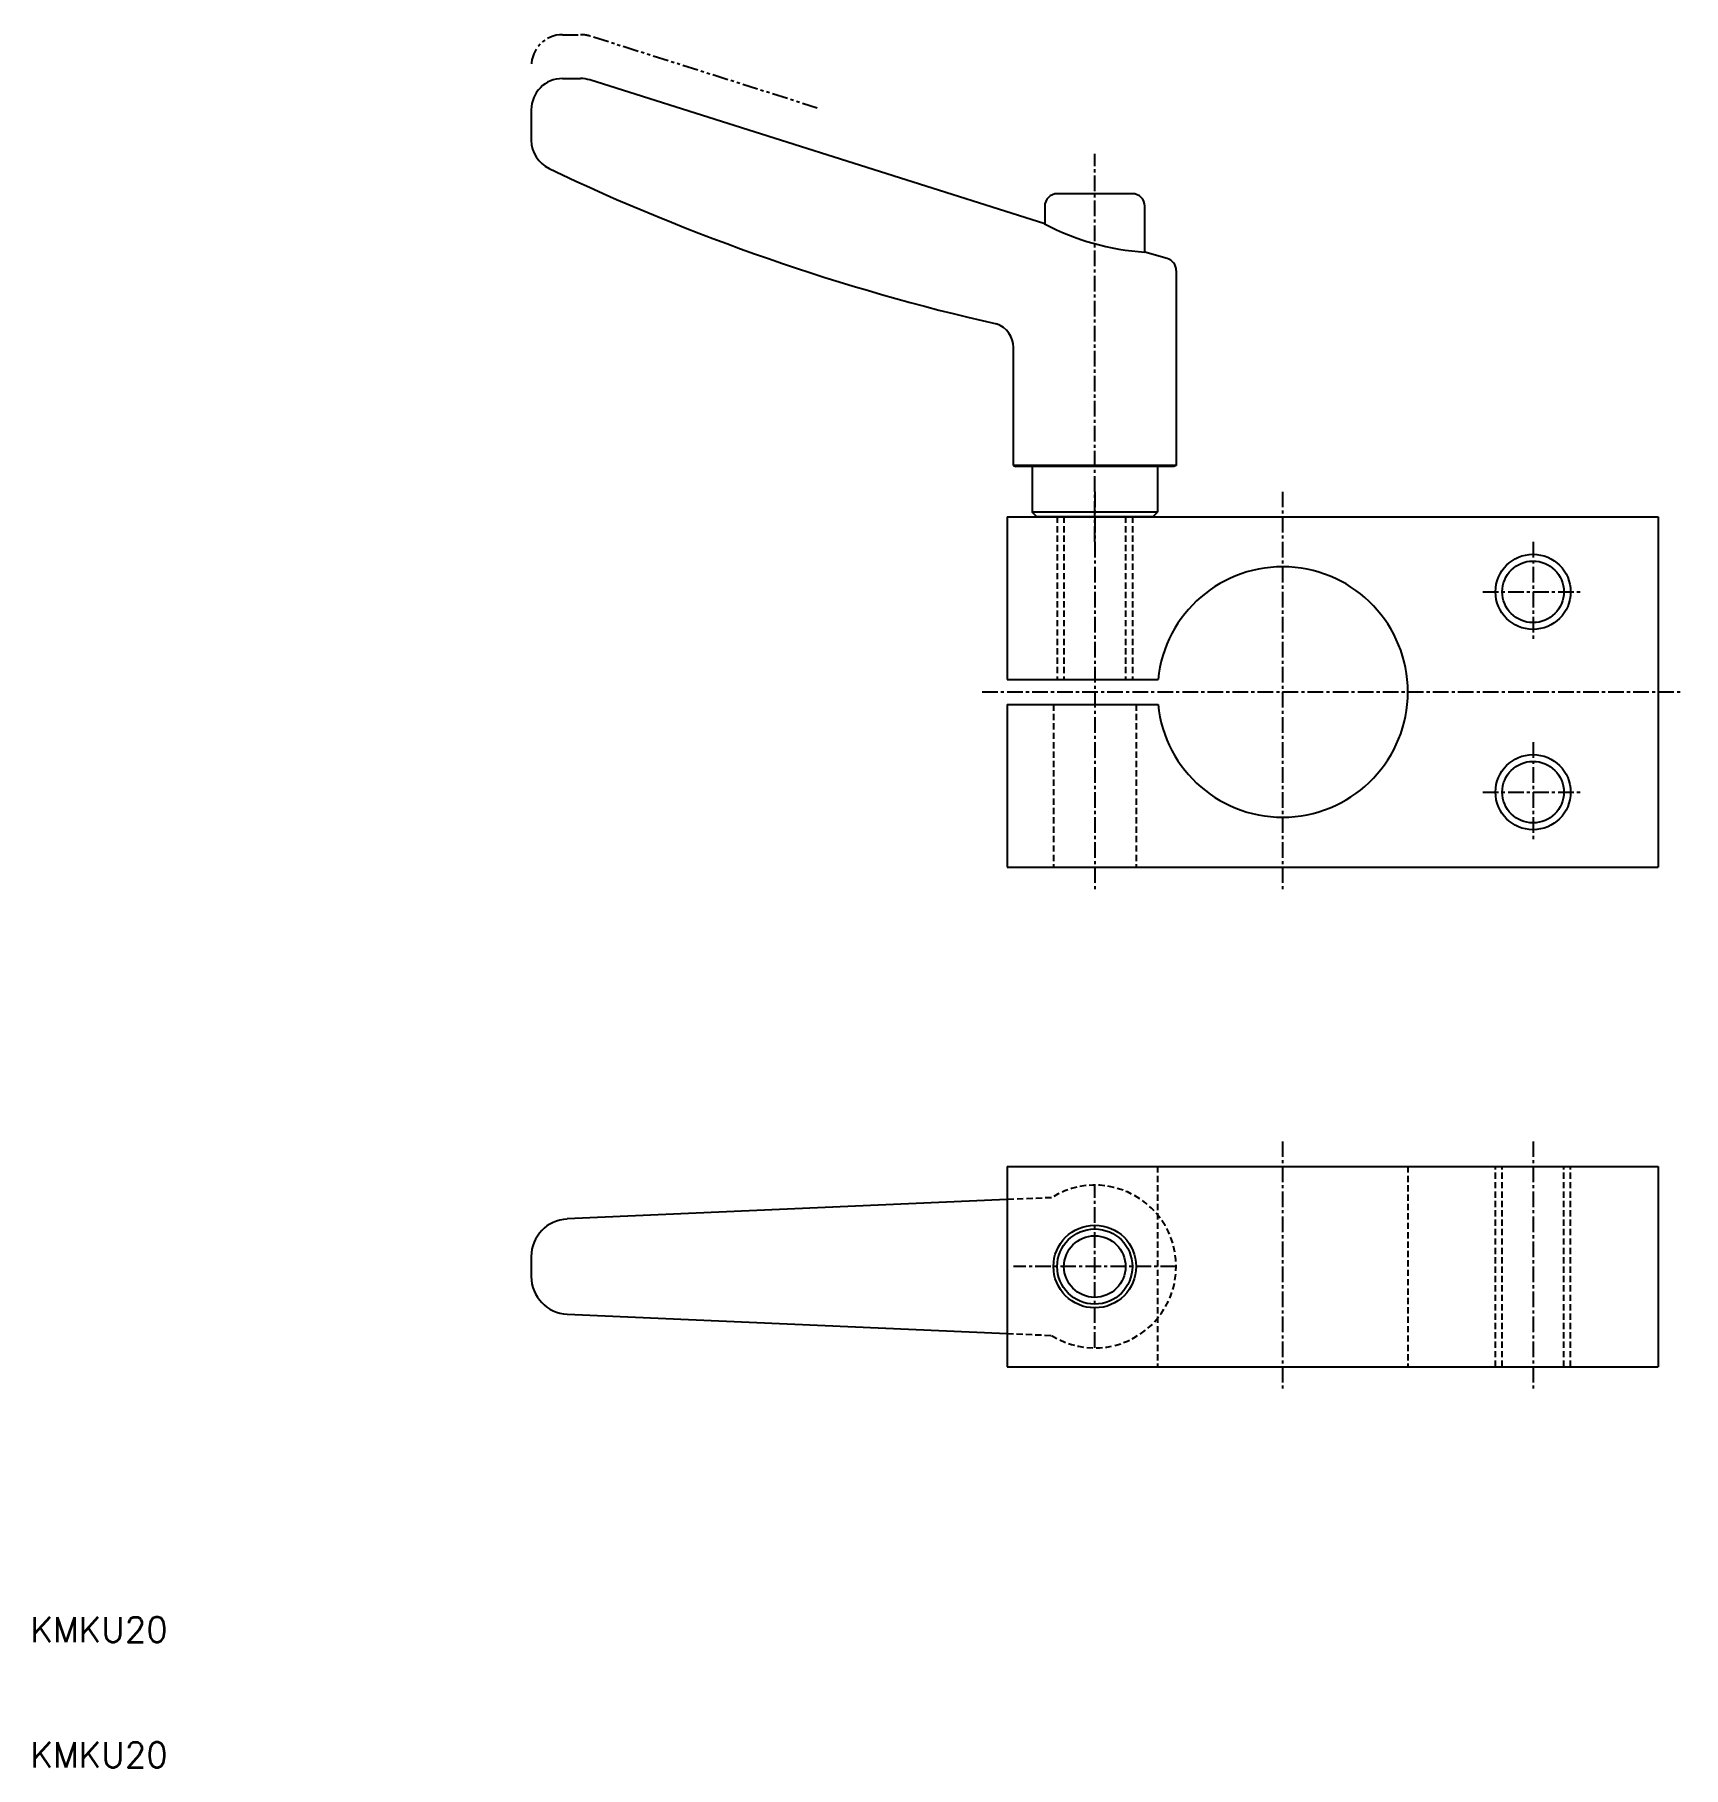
# Model space of a CAD drawing. Extents: x 10 to 142, y 10 to 148.
import ezdxf

# ---------------------------------------------------------------- set-up
doc = ezdxf.new("R2010")
doc.units = 0
for name, pattern in [('CENTER', [2, 1.25, -0.25, 0.25, -0.25]), ('DASHED', [0.75, 0.5, -0.25]), ('PHANTOM', [2.5, 1.25, -0.25, 0.25, -0.25, 0.25, -0.25])]:
    doc.linetypes.add(name, pattern=pattern)
doc.layers.get('0').update_dxf_attribs({"linetype": 'CONTINUOUS'})
doc.layers.add('CENTER', color=1, linetype='CENTER')
doc.styles.get("Standard").update_dxf_attribs({"font": 'txt.shx'})

msp = doc.modelspace()

# ---------------------------------------------------------------- linework, layer by layer
at = {"color": 3, "linetype": 'PHANTOM'}
for p, q in [((52.5, 148.39), (53.93, 148.39)), ((72.84, 142.53), (54.69, 148.28))]:
    msp.add_line(p, q, dxfattribs=at)
at = {"color": 7, "linetype": 'CONTINUOUS'}
for p, q in [((52.5, 144.89), (53.93, 144.89)), ((91, 133.28), (54.69, 144.78)), ((50, 142.39), (50, 139.96)), ((98, 135.69), (92, 135.69)), ((91, 134.69), (91, 133.28)), ((99, 131.02), (99, 134.69)), ((100.77, 130.52), (99, 131.02)), ((101.5, 129.56), (101.5, 113.98)), ((88.5, 113.98), (88.5, 123.4)), ((101.5, 113.98), (88.5, 113.98)), ((88.5, 113.98), (88.7, 113.89)), ((101.3, 113.89), (88.7, 113.89)), ((90, 113.89), (90, 110.26)), ((100, 113.89), (100, 110.26)), ((101.5, 113.98), (101.3, 113.89)), ((88, 109.89), (88, 96.89)), ((88, 109.89), (140, 109.89)), ((100, 110.26), (90, 110.26)), ((90.37, 109.89), (90, 110.26)), ((99.63, 109.89), (90.37, 109.89)), ((99.63, 109.89), (100, 110.26)), ((140, 109.89), (140, 81.89)), ((88, 96.89), (100.05, 96.89)), ((88, 94.89), (88, 81.89)), ((88, 94.89), (100.05, 94.89)), ((88, 81.89), (140, 81.89)), ((88, 58), (140, 58)), ((88, 58), (88, 42)), ((140, 58), (140, 42)), ((88, 55.35), (52.87, 53.8)), ((50, 50.8), (50, 49.2)), ((52.87, 46.2), (88, 44.65)), ((88, 42), (140, 42))]:
    msp.add_line(p, q, dxfattribs=at)
at = {"color": 3, "linetype": 'DASHED'}
for p, q in [((92, 109.89), (92, 96.89)), ((92.54, 109.89), (92.54, 96.89)), ((97.46, 109.89), (97.46, 96.89)), ((98, 109.89), (98, 96.89)), ((91.7, 94.89), (91.7, 81.89)), ((98.3, 94.89), (98.3, 81.89)), ((100, 58), (100, 42)), ((120, 58), (120, 42)), ((127, 42), (127, 58)), ((127.54, 42), (127.54, 58)), ((132.46, 42), (132.46, 58)), ((133, 42), (133, 58)), ((91.54, 55.5), (88, 55.35)), ((88, 44.65), (91.54, 44.5))]:
    msp.add_line(p, q, dxfattribs=at)
at = {"color": 3, "linetype": 'CONTINUOUS'}
for centre in [(130, 103.89), (130, 87.89)]:
    msp.add_circle(centre, 3, dxfattribs=at)
at = {"color": 7, "linetype": 'CONTINUOUS'}
for centre, radius in [((130, 103.89), 2.46), ((130, 87.89), 2.46), ((95, 50), 3.3), ((95, 50), 3), ((95, 50), 2.46)]:
    msp.add_circle(centre, radius, dxfattribs=at)
at = {"color": 3, "linetype": 'PHANTOM'}
for centre, start, end in [((52.5, 145.89), 90, 180), ((53.93, 145.89), 72.4256, 90)]:
    msp.add_arc(centre, 2.5, start, end, dxfattribs=at)
at = {"color": 7, "linetype": 'CONTINUOUS'}
for centre, radius, start, end in [((52.5, 142.39), 2.5, 90, 180), ((53.93, 142.39), 2.5, 72.4256, 90), ((52.5, 139.96), 2.5, 180, 244.5073), ((125.15, 292.32), 171.3, 244.5073, 257.1877), ((92, 134.69), 1, 90, 180), ((98, 134.69), 1, 0, 90), ((100.22, 150.71), 19.72, 242.1114, 266.4391), ((100.5, 129.56), 1, 0, 74.2753), ((86.5, 123.4), 2, 0, 70.621), ((110, 95.89), 10, 185.7392, 174.2608), ((53, 50.8), 3, 92.5248, 180), ((53, 49.2), 3, 180, 267.4752)]:
    msp.add_arc(centre, radius, start, end, dxfattribs=at)
at = {"color": 3, "linetype": 'DASHED'}
msp.add_arc((95, 50), 6.5, 237.8776, 122.1224, dxfattribs=at)
at = {"layer": 'CENTER', "color": 1, "linetype": 'CENTER'}
for p, q in [((95, 107.89), (95, 138.88)), ((95, 111.89), (95, 79.89)), ((110, 111.89), (110, 79.89)), ((130, 107.89), (130, 99.89)), ((126, 103.89), (134, 103.89)), ((86, 95.89), (142, 95.89)), ((130, 91.89), (130, 83.89)), ((126, 87.89), (134, 87.89)), ((110, 60), (110, 40)), ((130, 60), (130, 40)), ((95, 43.5), (95, 56.5)), ((101.5, 50), (88.5, 50))]:
    msp.add_line(p, q, dxfattribs=at)

# ---------------------------------------------------------------- texts
at = {"color": 7, "linetype": 'CONTINUOUS'}
for p in [(10, 20), (10, 10)]:
    msp.add_text('KMKU20', height=2, dxfattribs=at).set_placement(p)

doc.saveas('drawing.dxf')
